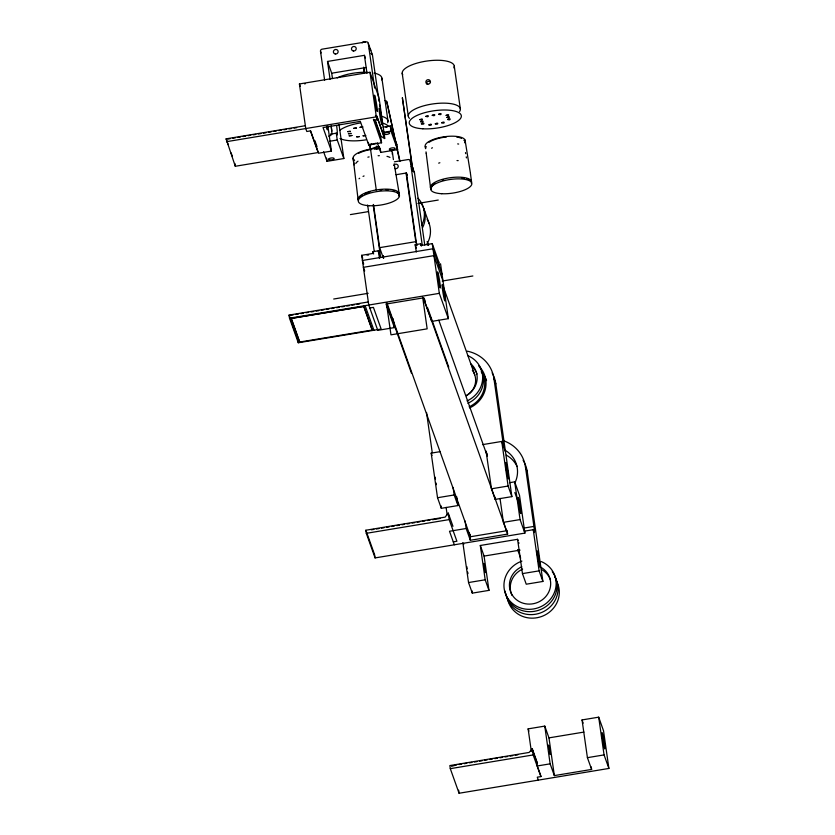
<?xml version="1.0" encoding="UTF-8"?>
<svg xmlns="http://www.w3.org/2000/svg" width="835" height="835" viewBox="0 0 835 835"><rect width="100%" height="100%" fill="white"/><g stroke="black" fill="none" stroke-linecap="round" stroke-linejoin="round"><path stroke-width="1.25" d="M373.756 120.407L377.378 119.802L376.846 116.065L384.82 138.412L379.007 97.57L369.978 72.269L299.421 83.959L305.767 128.548L306.81 131.492L310.61 130.865L318.594 153.222L331.443 151.093L327.863 125.939M376.815 116.18L384.528 138.589L380.917 136.095L375.437 120.731M452.967 526.311L448.238 513.087L445.118 517.115L365.866 530.235L366.304 533.325L375.082 557.916L524.891 533.106L519.527 495.374L514.694 481.847L509.569 482.693M532.292 748.807L529.108 752.45L449.856 765.57L450.295 768.659L459.073 793.25L608.892 768.44L603.517 730.708L598.695 717.171L582.047 719.927L587.412 757.669L591.618 769.432L554.346 775.6L550.14 763.837L544.775 726.106L528.127 728.861L531.352 751.521M536.039 759.38L537.291 765.966L541.08 776.55L537.281 777.187L538.324 780.13M372.932 144.048L370.281 145.029A2.849 1.211 -27 0 0 369.268 145.561M373.673 143.829L376.147 143.192M426.247 146.574L425.255 146.751L425.547 148.672M324.617 80.108L320.494 51.196A1.837 1.733 -19.6 0 1 322.06 49.181L366.21 41.865A1.837 1.733 -19.6 0 1 368.266 43.284L372.462 55.047L378.412 96.797M330.055 79.325L327.508 61.446L364.425 55.329L365.365 57.98M327.508 61.446L331.714 73.209L366.314 67.478M310.432 130.886L318.156 152.544L235.293 166.269L226.108 138.84L305.359 125.72M227.725 139.08L230.272 138.652M232.829 138.234L235.376 137.806M237.933 137.389L240.48 136.961M243.037 136.543L245.594 136.115M248.141 135.698L250.698 135.27M253.245 134.852L255.802 134.425M258.349 134.007L260.906 133.579M263.453 133.162L266.01 132.734M268.557 132.316L271.114 131.888M273.661 131.471L276.218 131.043M278.765 130.625L281.322 130.197M283.869 129.78L286.426 129.352M288.973 128.934L291.53 128.506M294.077 128.089L296.634 127.661M226.515 141.679L376.324 116.858L377.378 119.802M328.677 136.157L329.449 136.021A1.649 1.555 -19.6 0 0 330.858 134.216L336.265 133.141L336.578 134.028A18.38 1.179 80.6 0 0 336.651 125.782M383.056 127.15L390.248 125.96L396.865 144.486L397.596 149.632L380.77 152.419L377.357 142.858M329.877 141.219L337.246 139.998L343.853 158.535L327.028 161.322L323.615 151.761M383.62 132.327L390.978 131.105L397.596 149.632M331.443 151.093L323.041 127.557L360.313 121.388L368.715 144.914L381.553 142.785L380.635 136.272L374.644 119.509M395.665 144.685L396.865 144.486M394.412 161.813L408.211 159.537A1.837 1.733 -19.6 0 1 410.267 160.946L414.463 172.709L424.754 245.02M396.082 174.703L406.426 172.991L407.052 174.755M350.408 214.595L368.235 211.641M417.886 203.427L438.25 200.045M373.485 204.46L379.633 247.651L415.82 241.659L417.082 245.187M393.181 318.782L394.433 327.591L377.785 330.347L368.757 305.046L361.68 255.312L373.078 253.423L372.838 251.711L378.265 250.813L380.677 257.577L373.172 204.857M416.3 251.982L415.172 244.697L420.6 243.799L421.404 246.054M438.542 267.471L439.596 267.304L438.866 262.159L432.248 243.622L420.85 245.511L420.6 243.799M437.665 262.357L438.866 262.159M333.697 299.024L368.172 293.315M442.226 281.051L472.871 275.978M369.811 307.99L373.422 307.395L381.157 329.042L298.283 342.767L289.505 318.177L289.067 315.087L368.318 301.957M290.684 315.317L293.242 314.889M295.788 314.471L298.345 314.043M300.892 313.626L303.449 313.198M305.996 312.781L308.553 312.363M311.1 311.935L313.657 311.518M316.204 311.09L318.761 310.672M321.308 310.244L323.865 309.827M326.412 309.399L328.969 308.981M331.516 308.553L334.073 308.136M336.62 307.708L339.177 307.29M341.724 306.863L344.281 306.445M346.828 306.017L349.385 305.6M351.932 305.172L354.489 304.754M357.046 304.326L359.593 303.909M289.505 318.177L439.325 293.356L448.353 318.657L431.705 321.412L423.303 297.886L386.031 304.055L394.433 327.591M456.703 496.752L457.956 505.561L441.308 508.317L437.53 497.723L431.184 453.134L440.17 451.641M482.505 444.637L501.752 441.444L505.53 452.038L511.876 496.627L495.228 499.382L491.45 488.799L486.085 451.067L486.314 451.725M437.53 497.723L454.177 494.967L457.956 505.561M491.45 488.799L508.097 486.043L511.876 496.627M371.304 529.839L373.861 529.411M376.408 528.993L378.965 528.565M381.511 528.148L384.069 527.72M386.615 527.303L389.173 526.875M391.719 526.457L394.277 526.029M396.823 525.612L399.38 525.184M401.927 524.766L404.484 524.338M407.042 523.921L409.588 523.493M412.146 523.075L414.692 522.647M417.249 522.23L419.796 521.802M422.353 521.384L424.9 520.957M427.457 520.539L430.004 520.111M432.561 519.694L440.212 518.42M366.304 533.325L449.167 519.6L456.902 541.247L453.28 541.852M507.085 530.329L507.617 534.097L470.345 540.266L466.149 528.503L449.501 531.258L454.334 544.796M500.019 498.432L503.421 522.334L520.069 519.579L524.891 533.106M386.96 302.98L470.397 536.748L506.584 530.757L423.585 298.21M523.649 528.117L533.92 526.415L525.434 466.817A35.832 33.703 -19.6 0 0 503.265 440.63M524.265 531.185L533.252 529.693L534.087 532.052A9.185 0.585 80.6 0 0 533.92 526.415M462.861 542.646L468.539 582.548L472.318 593.132L488.966 590.376L485.187 579.793L480.302 545.485L517.575 539.316L518.055 540.642M480.302 545.485L484.081 556.079L520.069 550.119M468.539 582.548L485.187 579.793M522.459 573.614L539.107 570.858L542.886 581.452L526.238 584.208L522.459 573.614L517.575 539.316M544.775 726.106L548.971 737.869L583.916 732.086M456.578 764.954L451.547 766.321M459.135 764.536L461.682 764.109M464.239 763.691L466.786 763.263M469.343 762.846L471.89 762.418M474.447 762L476.994 761.572M479.551 761.155L482.098 760.727M484.655 760.309L487.202 759.881M489.759 759.464L492.306 759.036M494.863 758.618L497.409 758.19M499.967 757.773L502.513 757.345M505.071 756.928L507.617 756.5M510.175 756.082L512.721 755.654M515.279 755.237L517.825 754.809M450.295 768.659L533.168 754.934L540.892 776.581M537.291 765.966L550.14 763.837M587.412 757.669L604.06 754.903L608.892 768.44M463.884 140.343L465.064 140.155L470.293 172.365M375.426 115.449L376.554 116.232M370.75 149.976L370.521 149.1L376.272 189.942M467.214 351.159A35.832 33.703 -19.6 0 1 493.934 378.568L495.823 383.86L505.467 451.61M525.434 466.817L527.323 472.109L542.886 581.452M384.831 100.607A1.837 1.733 -19.6 0 1 386.866 101.912L399.913 160.936M423.93 208.938L429.18 223.655M406.895 175.413L406.06 173.054L415.82 241.659M442.007 274.068L432.979 248.767L362.411 260.457L363.705 264.069M442.988 280.925L433.95 255.625L363.392 267.315L364.676 270.926M427.155 241.492L428.47 245.166M442.874 285.528L474.739 374.811M514.83 492.525L519.443 505.467M381.553 142.785L373.402 119.207M415.172 244.697L416.383 248.078M486.784 453.05L487.264 454.376M518.765 542.625L518.994 543.282M582.047 719.927L582.392 720.897M582.736 721.857L583.195 723.152M438.803 320.212L487.296 456.067M517.616 549.618L520.685 558.218M424.107 298.053L425.391 301.665M427.541 307.666L448.771 367.17M378.986 146.469A26.282 24.716 -19.6 0 0 370.594 149.288L368.851 143.944M503.421 522.334L507.617 534.097M320.494 51.196L321.131 52.96M379.633 247.651L382.994 257.065M379.539 258.516L378.265 250.813M330.837 134.038L331.151 134.926M372.838 251.711L373.642 253.965M411.498 373.339L386.407 303.032L390.968 334.835L427.155 328.844L422.635 297.083M361.68 255.312L361.983 256.157M362.129 256.575L362.734 258.265M299.421 83.959L300.276 86.37M431.184 453.134L432.029 455.482M528.127 728.861L528.931 731.116M537.448 763.263L532.302 748.828L533.168 754.934M314.858 140.614L316.997 146.626M531.968 748.755L537.124 763.19M365.135 305.652L373.913 330.242M372.097 329.982L363.705 306.445L291.321 318.438L299.723 341.964M226.108 138.84L228.195 144.695M231.128 152.899L232.38 156.406M289.067 315.087L297.844 339.678M365.866 530.235L374.644 554.826M386.866 101.912L395.56 141.992M397.042 148.87L399.777 161.468M394.193 163.837L399.224 193.814M326.506 126.335L327.393 129.832L327.153 126.68M466.254 156.844L466.452 157.909M465.481 152.586L465.68 153.65M430.568 187.99L426.205 153.369M358.111 199.68L353.163 158.399M379.059 146.824L379.424 149.173M598.695 717.171L604.06 754.903M591.253 766.916L591.618 769.432M533.252 529.693L539.107 570.858M514.694 481.847L520.069 519.579M454.261 66.195L460.367 109.072M548.971 737.869L554.346 775.6M493.934 378.568L503.578 446.318M501.752 441.444L508.097 486.043M494.873 496.867L495.228 499.382M484.081 556.079L488.966 590.376M440.546 263.776L448.353 318.657M432.248 243.622L439.325 293.356M470.042 534.212L470.397 536.748M469.27 532.72L470.345 540.266M402.188 73.219L408.284 116.096M465.074 520.957L466.149 528.503M413.022 170.914L402.355 97.705L412.375 168.138M471.984 590.783L472.318 593.132M410.267 160.946L422.197 244.77M431.173 317.644L431.705 321.412M453.102 487.421L454.177 494.967M406.426 172.991L416.717 245.333M448.238 513.087L449.167 519.6M446.099 507.367L447.174 514.913M390.248 125.96L390.978 131.105M381.887 78.177L387.993 121.054M392.408 152.502L393.421 159.61M440.943 505.76L441.308 508.317M426.539 412.48L432.259 452.706M378.725 99.031L379.048 101.275M379.528 104.646L379.841 106.901M380.322 110.283L380.812 113.685M381.136 115.95L381.616 119.363M381.939 121.639L382.43 125.073M368.266 43.284L374.633 88.061M369.978 72.269L376.324 116.858M380.165 148.16L380.77 152.419M364.425 55.329L366.972 73.209M370.072 145.603L370.302 147.242M370.416 148.056L370.594 149.288M368.35 142.399L368.715 144.914M383.296 255.604L383.651 258.151M382.973 255.938L383.275 258.067M458.634 790.16L459.073 793.25M367.64 205.024L374.257 251.523M353.121 158.097L354.092 164.912M331.714 73.209L332.476 78.542M339 124.405L343.853 158.535M336.265 133.141L337.246 139.998M331.119 125.782L331.871 131.126M326.568 158.107L327.028 161.322M374.717 555.348L375.082 557.916M297.918 340.189L298.283 342.767M234.885 163.441L235.293 166.269M470.366 172.897L471.462 181.216M426.007 151.876L426.184 153.264M376.449 146.146L376.846 149.256M364.279 68.94L364.446 71.288M363.653 67.176L364.06 73.042M370.667 144.288A8.621 2.891 -29.2 0 1 371.251 143.61M363.83 41.771A1.837 1.733 -19.6 0 1 365.271 42.136M362.15 42.929A1.837 1.733 -19.6 0 1 363.59 41.813M409.432 118.33A26.282 8.768 -8.1 0 1 433.845 103.79A26.282 8.768 -8.1 0 1 459.49 111.692M402.731 74.722A26.282 8.768 -8.1 0 1 427.677 60.924A26.282 8.768 -8.1 0 1 453.927 67.896M426.487 83.938A2.296 2.234 -25.2 0 1 430.474 82.028M431.34 189.148A20.771 6.93 -8.1 0 1 449.627 177.803A20.771 6.93 -8.1 0 1 471.326 183.178M431.904 186.842A19.299 6.44 -8.1 0 1 434.878 183.157M442.31 179.922A19.299 6.44 -8.1 0 1 443.552 179.567M461.797 177.876A19.299 6.44 -8.1 0 1 464.375 178.273M466.88 178.972A19.299 6.44 -8.1 0 1 469.113 180.214M429.096 142.294A18.746 6.262 -8.1 0 1 446.412 136.982M456.693 137.034A18.746 6.262 -8.1 0 1 461.536 138.391M426.007 147.879A20.217 6.753 -8.1 0 1 444.794 136.69A20.217 6.753 -8.1 0 1 464.521 142.775M431.57 148.223A18.746 6.262 -8.1 0 1 432.436 147.774M457.674 143.902A18.746 6.262 -8.1 0 1 458.676 144.058M438.678 163.138A19.299 6.44 -8.1 0 1 439.868 162.762M456.995 160.56A19.299 6.44 -8.1 0 1 458.196 160.623M369.237 48.91A1.837 1.733 -19.6 0 1 370.782 50.34M370.917 53.617A1.837 1.733 -19.6 0 1 372.462 55.047M385.937 127.327A2.943 0.981 -8.1 0 1 387.043 127.254M331.224 126.68A18.38 1.179 80.6 0 1 331.923 134.059M411.237 166.572A1.837 1.733 -19.6 0 1 412.782 168.012M393.713 165.507A2.39 2.244 -19.6 0 1 396.949 164.359A2.39 2.244 -19.6 0 1 397.919 167.438A2.39 2.244 -19.6 0 1 394.621 168.378M412.918 171.279A1.837 1.733 -19.6 0 1 414.463 172.709M427.416 245.083A2.943 0.981 -8.1 0 1 428.762 244.926M366.962 255.093A2.943 0.981 -8.1 0 1 368.6 255.04M360.073 197.384A19.299 6.44 -8.1 0 1 362.108 195.411M364.54 193.981A19.299 6.44 -8.1 0 1 369.936 191.904M379.935 189.942A19.299 6.44 -8.1 0 1 381.752 189.785M385.812 189.66A19.299 6.44 -8.1 0 1 388.265 189.764M393.337 190.578A19.299 6.44 -8.1 0 1 394.506 190.964M396.928 192.374A19.299 6.44 -8.1 0 1 397.439 193.01M358.507 153.389A18.38 6.137 -8.1 0 1 370.688 149.548M374.581 149.048A18.38 6.137 -8.1 0 1 379.612 148.828M359.029 178.753A19.299 6.44 -8.1 0 1 359.676 178.262M363.048 176.383A19.299 6.44 -8.1 0 1 364.07 175.945M355.804 163.503A18.38 6.137 -8.1 0 1 358.017 161.165M367.859 157.178A18.38 6.137 -8.1 0 1 369.112 156.896M378.119 155.727A18.38 6.137 -8.1 0 1 379.372 155.696M386.991 156.364A18.38 6.137 -8.1 0 1 389.976 157.429M390.122 150.102A19.852 6.628 -8.1 0 1 392.2 154.089M354.624 160.31A19.852 6.628 -8.1 0 1 358.653 152.586A19.852 6.628 -8.1 0 1 379.748 148.317M358.497 200.557A20.771 6.93 -8.1 0 1 379.215 189.524A20.771 6.93 -8.1 0 1 398.525 195.891M436.34 484.655A8.266 0.532 80.6 0 1 436.047 482.995M435.452 479.102A8.266 0.532 80.6 0 1 435.212 477.223M381.971 116.378A26.282 8.768 -8.1 0 1 387.659 122.766M365.928 139.842A26.282 8.768 -8.1 0 1 339.981 138.506M339.626 130.406A26.282 8.768 -8.1 0 1 359.927 123.016M382.941 123.236A26.282 8.768 -8.1 0 1 388.432 126.409M374.049 73.062A26.282 8.768 -8.1 0 1 381.553 79.889M337.215 77.853A26.282 8.768 -8.1 0 1 367.494 72.301M304.702 83.928A2.39 0.793 -8.1 0 1 305.151 83.876M420.506 202.55A26.282 24.716 -19.6 0 1 422.687 227.454M418.032 198.26A26.282 24.716 -19.6 0 1 421.852 225.095M427.144 219.313A26.282 24.716 -19.6 0 1 426.664 244.457M481.252 371.867A27.565 25.927 -19.6 0 1 486.565 380.603M492.149 372.921A35.832 33.703 -19.6 0 1 495.823 383.86M478.779 365.813A26.282 24.716 -19.6 0 1 467.871 403.284M481.43 371.398A26.282 24.716 -19.6 0 1 469.134 406.812M467.788 355.658A26.282 24.716 -19.6 0 1 482.661 377.963A26.282 24.716 -19.6 0 1 467.026 400.925M471.524 366.033A20.771 19.529 -19.6 0 1 476.994 374.028M470.689 363.684A20.771 19.529 -19.6 0 1 466.64 395.299M472.349 370.343A18.38 17.284 -19.6 0 1 466.327 395.727M479.363 366.565A27.565 25.927 -19.6 0 1 469.646 407.908M552.269 571.724A26.282 24.716 -19.6 0 1 540.402 609.613A26.282 24.716 -19.6 0 1 505.018 591.076M541.289 561.569A26.282 24.716 -19.6 0 1 549.774 600.01A26.282 24.716 -19.6 0 1 508.306 599.019A26.282 24.716 -19.6 0 1 521.906 561.11M511.991 595.386A20.771 19.529 -19.6 0 1 522.616 569.094M541.633 569.616A20.771 19.529 -19.6 0 1 550.495 579.939M540.798 567.257A20.771 19.529 -19.6 0 1 545.13 597.296A20.771 19.529 -19.6 0 1 513.212 596.43A20.771 19.529 -19.6 0 1 521.771 566.746M554.711 576.724A26.282 24.716 -19.6 0 1 540.214 613.026A26.282 24.716 -19.6 0 1 506.062 594.019M555.974 580.252A26.282 24.716 -19.6 0 1 541.477 616.554A26.282 24.716 -19.6 0 1 507.325 597.557M504.413 449.856A27.565 25.927 -19.6 0 1 514.871 482.974M506.302 455.148A27.565 25.927 -19.6 0 1 517.126 466.556M523.096 460.21A35.832 33.703 -19.6 0 1 527.323 472.109M463.822 544.222A9.185 0.585 80.6 0 1 463.519 543.742M467.986 573.697A8.266 0.532 80.6 0 1 467.694 572.079M467.162 568.812A8.266 0.532 80.6 0 1 466.859 566.694M386.114 102.381A1.837 1.733 -19.6 0 1 387.492 103.676M483.82 563.458L485.417 572.549L483.82 563.458M548.71 745.248L550.296 754.349L548.71 745.248M347.704 131.659L350.439 131.335L347.725 131.617M348.445 133.736L351.18 133.412L348.466 133.694M349.187 135.813L351.921 135.489L349.187 135.813M353.654 128.36L356.388 128.037L353.654 128.36M356.702 136.888L359.426 136.564L356.743 136.794M360.042 127.306L362.776 126.983L360.042 127.306M363.089 135.834L365.813 135.51L363.1 135.792M419.901 119.697C423.345 121.294 423.303 117.37 419.901 119.697M420.642 121.774C424.076 123.309 423.95 119.582 420.694 121.67M421.383 123.851C424.702 125.448 424.942 121.566 421.404 123.799M425.85 116.389C429.127 118.006 429.357 114.103 425.871 116.336M428.898 124.926C432.238 126.513 432.426 122.651 428.908 124.874M432.238 115.334C435.567 116.931 435.776 113.038 432.259 115.282M435.286 123.862C438.563 125.48 438.782 121.586 435.296 123.81M438.625 114.28C442.059 115.877 442.018 111.942 438.625 114.28M441.673 122.808C445.358 124.29 444.857 120.564 441.684 122.755M446.14 115.355C449.564 116.952 449.554 113.028 446.14 115.355M446.882 117.432C450.18 119.029 450.451 115.136 446.892 117.38M447.623 119.509C450.973 121.096 451.182 117.203 447.633 119.457M363.862 306.361L291.123 318.406L299.567 342.058L372.306 330.013L363.862 306.361M427.823 84.105A2.296 2.223 -23.4 0 0 430.286 81.016A2.296 2.223 -23.4 0 0 426.372 80.546A2.296 2.223 -23.4 0 0 427.823 84.105M422.865 128.788A26.282 8.768 -8.1 0 0 461.348 115.929A26.282 8.768 -8.1 0 0 421.706 113.602A26.282 8.768 -8.1 0 0 422.865 128.788M441.767 193.72A20.771 6.93 -8.1 0 0 471.827 183.418A20.771 6.93 -8.1 0 0 440.191 181.821A20.771 6.93 -8.1 0 0 441.767 193.72M353.372 50.977A2.39 2.244 -19.6 0 0 356.107 47.95A2.39 2.244 -19.6 0 0 352.088 47.292A2.39 2.244 -19.6 0 0 353.372 50.977M335.273 53.972A2.39 2.244 -19.6 0 0 338.018 50.945A2.39 2.244 -19.6 0 0 333.99 50.298A2.39 2.244 -19.6 0 0 335.273 53.972M390.853 149.914A2.943 0.981 -8.1 0 0 395.153 148.473A2.943 0.981 -8.1 0 0 390.717 148.213A2.943 0.981 -8.1 0 0 390.853 149.914M385.352 134.498A2.943 0.981 -8.1 0 0 389.653 133.068A2.943 0.981 -8.1 0 0 385.217 132.807A2.943 0.981 -8.1 0 0 385.352 134.498M329.877 160.017A2.943 0.981 -8.1 0 0 334.177 158.577A2.943 0.981 -8.1 0 0 329.742 158.316A2.943 0.981 -8.1 0 0 329.877 160.017M437.728 275.341A8.266 0.532 80.6 0 0 440.222 287.981A8.266 0.532 80.6 0 0 438.792 276.187A8.266 0.532 80.6 0 0 437.728 275.341M442.341 288.284A8.266 0.532 80.6 0 0 444.846 300.924A8.266 0.532 80.6 0 0 443.416 289.129A8.266 0.532 80.6 0 0 442.341 288.284M369.394 205.713A20.771 6.93 -8.1 0 0 399.454 195.4A20.771 6.93 -8.1 0 0 367.817 193.803A20.771 6.93 -8.1 0 0 369.394 205.713M518.274 501.146A8.266 0.532 80.6 0 0 520.769 513.619A8.266 0.532 80.6 0 0 519.286 501.626A8.266 0.532 80.6 0 0 518.274 501.146M505.885 466.441A8.266 0.532 80.6 0 0 508.379 478.904A8.266 0.532 80.6 0 0 506.897 466.911A8.266 0.532 80.6 0 0 505.885 466.441M602.275 736.48A8.266 0.532 80.6 0 0 604.77 748.953A8.266 0.532 80.6 0 0 603.288 736.961A8.266 0.532 80.6 0 0 602.275 736.48M374.727 98.843A8.266 0.532 80.6 0 0 377.232 111.483A8.266 0.532 80.6 0 0 375.802 99.689A8.266 0.532 80.6 0 0 374.727 98.843M379.351 111.786A8.266 0.532 80.6 0 0 381.845 124.425A8.266 0.532 80.6 0 0 380.416 112.631A8.266 0.532 80.6 0 0 379.351 111.786M537.385 554.691A8.266 0.532 80.6 0 0 539.88 567.153A8.266 0.532 80.6 0 0 538.398 555.16A8.266 0.532 80.6 0 0 537.385 554.691"/></g></svg>
